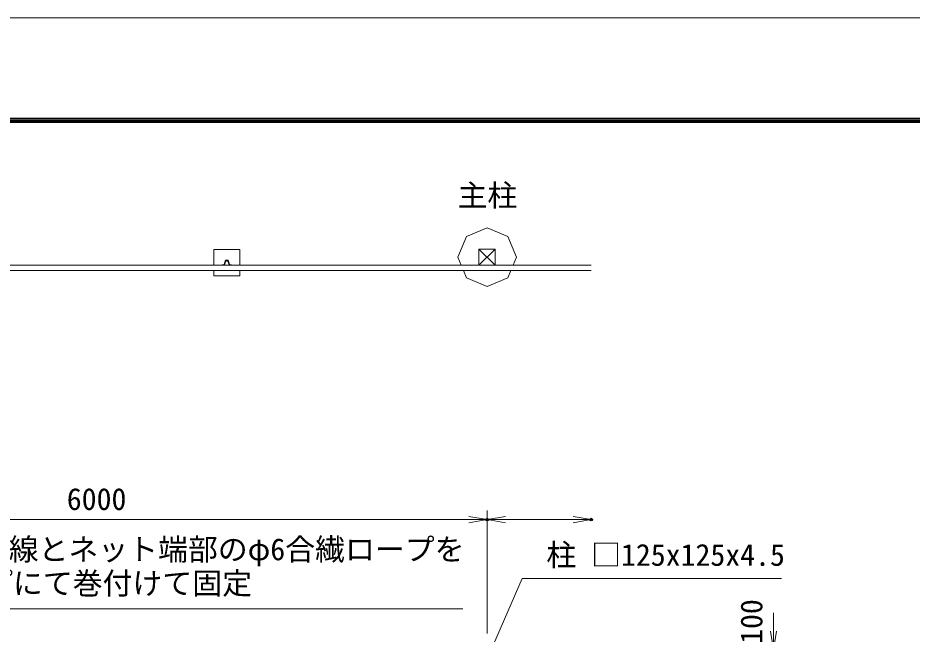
# Model space of a CAD drawing. Units: millimetres at full size; details may follow other scales. Extents: x -14699 to 14701, y -10394 to 10396.
# Drawn here: x -3248 to 3622, y 5660 to 10396 of the extents above; entities that cross this region are included whole.
import ezdxf
from ezdxf.enums import TextEntityAlignment as Align

# ---------------------------------------------------------------- set-up
doc = ezdxf.new("R2010")
doc.units = ezdxf.units.MM
doc.header["$LTSCALE"] = 40
doc.header["$PDMODE"] = 32
doc.header["$PDSIZE"] = 20
for name, color, linetype, lineweight in [('0-1_D-STR1', 1, 'Continuous', 18), ('0-3_D-STR4', 7, 'Continuous', 18), ('0-6_D-STR-DIM', 7, 'Continuous', 13), ('0-7_0', 7, 'Continuous', 18), ('0-9_D-STR-TXT', 7, 'Continuous', 13), ('0-C_D-TTL', 7, 'Continuous', 18)]:
    doc.layers.add(name, color=color, linetype=linetype, lineweight=lineweight)
doc.layers.add('0-8_Defpoints', color=253, linetype='Continuous')
doc.styles.add('ＭＳ ゴシック', font='')
doc.styles.get('ＭＳ ゴシック').set_extended_font_data('MS Gothic')

# ---------------------------------------------------------------- blocks, each defined once
blk = doc.blocks.new('_Open')
at = {"layer": '0-7_0'}
blk.add_line((-40, 6.67), (0, 0), dxfattribs=at)
blk.add_lwpolyline([(-40, -6.67), (0, 0), (-40, 0)], dxfattribs=at)

msp = doc.modelspace()

# ---------------------------------------------------------------- linework, layer by layer
at = {"layer": '0-1_D-STR1'}
for p, q in [((294.38, 8619.66), (419.38, 8494.66)), ((419.38, 8619.66), (294.38, 8494.66)), ((-1637.55, 8534.66), (-1648.69, 8534.66)), ((-1639.05, 8530.16), (-1646.85, 8530.16)), ((-11705.62, 8494.66), (1156.88, 8494.66)), ((-11705.62, 8454.66), (1156.88, 8454.66)), ((-1679.62, 8496.66), (-1679.62, 8494.66)), ((-1663.59, 8494.66), (-1679.62, 8494.66)), ((-1667.86, 8498.16), (-1678.12, 8498.16)), ((-1622.65, 8494.66), (-1606.62, 8494.66)), ((-1618.37, 8498.16), (-1608.12, 8498.16)), ((-1606.62, 8496.66), (-1606.62, 8494.66)), ((-1606.62, 8496.66), (-1606.62, 8494.66))]:
    msp.add_line(p, q, dxfattribs=at)
msp.add_lwpolyline([(294.38, 8619.66), (294.38, 8494.66), (419.38, 8494.66), (419.38, 8619.66)], close=True, dxfattribs=at)
for centre, radius, start, end in [((-1575.16, 8483.81), 90.5, 146.67148, 168.8028), ((-1578.12, 8483.86), 84, 147.4916, 171.15527), ((-1648.69, 8532.16), 2.5, 90, 146.67148), ((-1646.85, 8527.66), 2.5, 90, 147.4916), ((-1639.39, 8527.66), 2.5, 32.5084, 90), ((-1637.55, 8532.16), 2.5, 33.32852, 90), ((-1708.12, 8483.86), 84, 8.84473, 32.5084), ((-1711.07, 8483.81), 90.5, 11.1972, 33.32852), ((-1678.12, 8496.66), 1.5, 90, 180), ((-1667.86, 8502.16), 4, 270, 348.8028), ((-1663.59, 8497.16), 2.5, 270, 351.15527), ((-1622.65, 8497.16), 2.5, 188.84473, 270), ((-1618.37, 8502.16), 4, 191.1972, 270), ((-1608.12, 8496.66), 1.5, 0, 90)]:
    msp.add_arc(centre, radius, start, end, dxfattribs=at)
at = {"layer": '0-3_D-STR4'}
msp.add_line((-1743.12, 8614.66), (-1743.12, 8494.66), dxfattribs=at)
for points in [[(555.99, 8494.66), (581.88, 8557.16), (515.98, 8716.26), (356.88, 8782.16), (197.78, 8716.26), (131.88, 8557.16), (157.77, 8494.66)], [(-1543.12, 8494.66), (-1543.12, 8614.66), (-1743.12, 8614.66)], [(-1743.12, 8454.66), (-1743.12, 8414.66), (-1543.12, 8414.66), (-1543.12, 8454.66)], [(174.34, 8454.66), (197.78, 8398.06), (356.88, 8332.16), (515.98, 8398.06), (539.43, 8454.66)]]:
    msp.add_lwpolyline(points, dxfattribs=at)
at = {"layer": '0-6_D-STR-DIM'}
for p, q in [((356.88, 5664.31), (356.88, 6610.05)), ((356.88, 5664.31), (356.88, 6610.05)), ((-5643.12, 6540.05), (356.88, 6540.05)), ((356.88, 6540.05), (1156.88, 6540.05)), ((2556.88, 5683.31), (2556.88, 5823.31))]:
    msp.add_line(p, q, dxfattribs=at)
at = {"layer": '0-8_Defpoints'}
for p in [(356.88, 6540.05), (1156.88, 6540.05)]:
    msp.add_point(p, dxfattribs=at)
at = {"layer": '0-9_D-STR-TXT'}
for points in [[(2617.47, 6087.11), (626.16, 6087.11), (379.57, 5520.38)], [(169.63, 5855.13), (-4872.19, 5855.13), (-4989.39, 5445.24)]]:
    msp.add_lwpolyline(points, dxfattribs=at)
at = {"layer": '0-C_D-TTL', "color": 2}
msp.add_lwpolyline([(-14698.88, 10395.79), (14701.12, 10395.79), (14701.12, -10394.21), (-14698.88, -10394.21)], close=True, dxfattribs=at)
at = {"layer": '0-C_D-TTL'}
for points in [[(-13753.88, 9625.79), (13756.12, 9625.79), (13756.12, -9624.21), (-13753.88, -9624.21)], [(-13745.13, 9617.04), (13747.37, 9617.04), (13747.37, -9615.46), (-13745.13, -9615.46)], [(-13736.38, 9608.29), (13738.62, 9608.29), (13738.62, -9606.71), (-13736.38, -9606.71)], [(-13727.63, 9599.54), (13729.87, 9599.54), (13729.87, -9597.96), (-13727.63, -9597.96)], [(-13718.88, 9590.79), (13721.12, 9590.79), (13721.12, -9589.21), (-13718.88, -9589.21)]]:
    msp.add_lwpolyline(points, close=True, dxfattribs=at)

# ---------------------------------------------------------------- block references
at = {"layer": '0-6_D-STR-DIM', "xscale": 3.5, "yscale": 3.5}
for p in [(356.88, 6540.05), (1156.88, 6540.05)]:
    msp.add_blockref('_Open', p, dxfattribs=at)
for p, rotation in [((356.88, 6540.05), 180), ((2556.88, 5543.31), 270)]:
    msp.add_blockref('_Open', p, dxfattribs=dict(at, rotation=rotation))

# ---------------------------------------------------------------- texts
at = {"layer": '0-6_D-STR-DIM', "style": 'ＭＳ ゴシック'}
msp.add_text('6000', height=168.3, dxfattribs=at).set_placement((-2872.44, 6563.67), align=Align.BOTTOM_LEFT)
msp.add_text('100', height=168.3, rotation=90, dxfattribs=at).set_placement((2522.3, 5585.19), align=Align.BOTTOM_LEFT)
at = {"layer": '0-9_D-STR-TXT', "style": 'ＭＳ ゴシック'}
for s, p in [('主柱', (129.47, 8897.5)), ('めっき鋼ヨリ線とネット端部のφ6合繊ロープを', (-4696.62, 6177.47)), ('柱 □125x125x4.5', (811.5, 6134.71)), ('φ4合繊ロープにて巻付けて固定', (-4722.38, 5916.5))]:
    msp.add_text(s, height=168.3, dxfattribs=at).set_placement(p, align=Align.BOTTOM_LEFT)

doc.saveas('drawing.dxf')
